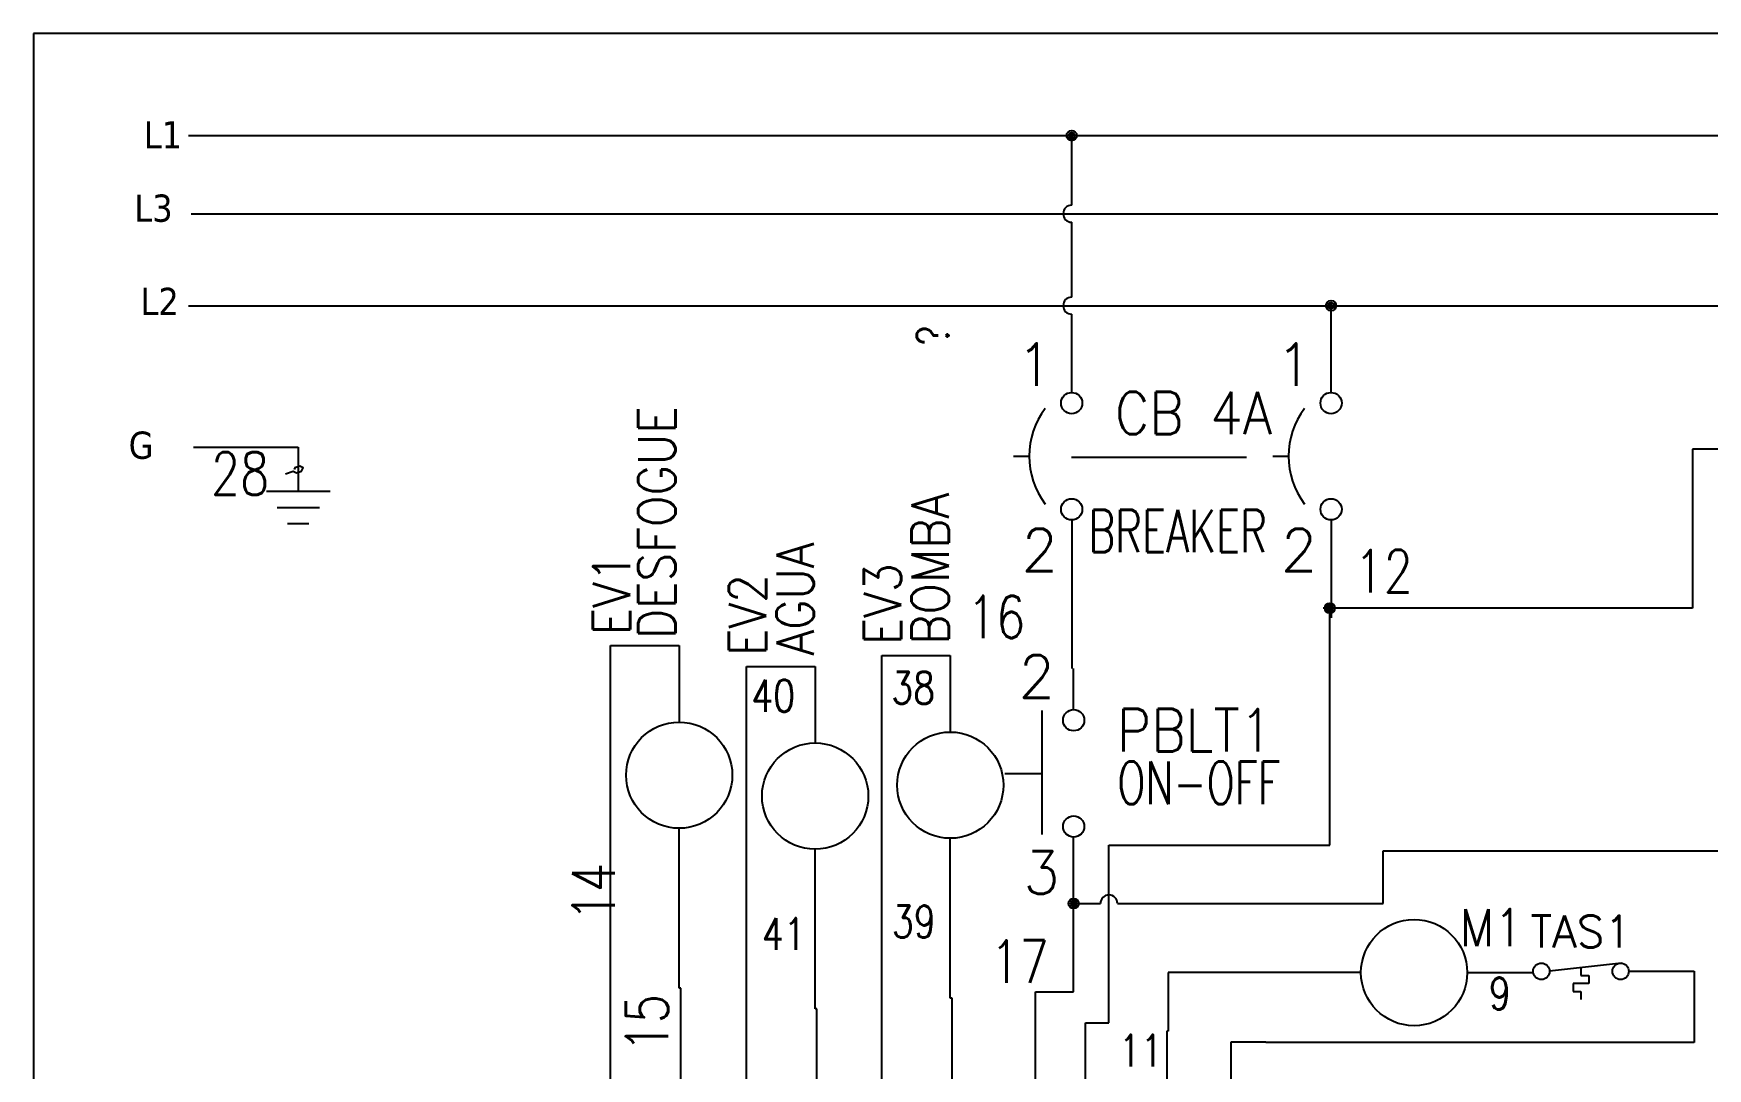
# Model space of a CAD drawing. Header units: millimetres. Extents: x 123.5 to 144.3, y 105.4 to 121.6.
# Drawn here: x 123.51 to 133.35, y 115.5 to 121.59 of the extents above; entities that cross this region are included whole.
import ezdxf
from ezdxf.enums import TextEntityAlignment as Align

# ---------------------------------------------------------------- set-up
doc = ezdxf.new("R2010")
doc.units = ezdxf.units.MM
doc.linetypes.add('HIDDEN2', pattern=[0.1875, 0.125, -0.0625])
for name, color, linetype in [('BLK_12AWG', 7, 'Continuous'), ('DESC', 250, 'Continuous'), ('LINK', 9, 'Continuous'), ('SYMS', 7, 'Continuous'), ('TAGS', 250, 'Continuous'), ('TERMS', 250, 'Continuous'), ('WIREFIXED', 7, 'Continuous'), ('WIRES', 7, 'Continuous'), ('XREF', 7, 'Continuous')]:
    doc.layers.add(name, color=color, linetype=linetype)
doc.layers.add('WIRENO', color=7, linetype='Continuous', true_color=0x000000)
doc.styles.get("Standard").update_dxf_attribs({"font": 'tahoma.ttf'})
doc.styles.add('WD', font='romans.shx')

# ---------------------------------------------------------------- blocks, each defined once
blk = doc.blocks.new('VGND2')
for p, q in [((0.09375, 0), (-0.09375, 0)), ((-0.0625, -0.046875), (0.0625, -0.046875)), ((-0.03125, -0.09375), (0.03125, -0.09375))]:
    blk.add_line(p, q)
at = {"style": 'WD', "flags": 1}
blk.add_attdef('X2TERM01', (0, 0), '', height=0.01, dxfattribs=at)
blk = doc.blocks.new('VCB1')
at = {"linetype": 'HIDDEN2'}
blk.add_line((-0.1712, 0), (-0.125, 0), dxfattribs=at)
for centre in [(0, 0.1562), (0, -0.1562)]:
    blk.add_circle(centre, 0.0312)
blk.add_arc((0.1094, 0), 0.2344, 143.1301, 216.8699)
at = {"style": 'WD'}
for tag, p, width in [('INST', (0.2188, 0.3883), 0.7), ('LOC', (0.2188, 0.2188), 0.7), ('TAG1', (0.1269, 0.0644), 0.9), ('XREF', (0.1287, -0.09), 0.7), ('DESC1', (0.1287, -0.242), 0.7), ('DESC2', (0.1287, -0.3893), 0.7)]:
    blk.add_attdef(tag, p, '', height=0.125, dxfattribs=dict(at, width=width))
at = {"linetype": 'Continuous', "style": 'WD'}
for tag, height, flags, p in [('TERM01', 0.125, 8, (-0.055, 0.2066)), ('MFG', 0.01, 9, (-0.1421, -0.0881)), ('CAT', 0.01, 9, (-0.1421, -0.0731))]:
    blk.add_attdef(tag, text='', height=height, dxfattribs=dict(at, flags=flags)).set_placement(p, align=Align.RIGHT)
at = {"color": 7, "style": 'WD', "flags": 1}
for tag, p in [('X2TERM01', (0, 0.1875)), ('X8TERM02', (0, -0.1875))]:
    blk.add_attdef(tag, p, '', height=0.0125, dxfattribs=at)
at = {"style": 'WD', "width": 0.7}
blk.add_attdef('RATING1', text='', height=0.125, dxfattribs=at).set_placement((-0.1875, 0.0625), align=Align.RIGHT)
at = {"color": 7, "style": 'WD'}
for tag, p in [('X4LINK', (-0.25, 0)), ('X1LINK', (0, 0))]:
    blk.add_attdef(tag, p, '', height=0.01, dxfattribs=at)
at = {"style": 'WD', "flags": 9}
for tag, p in [('FAMILY', (-0.1421, -0.0365)), ('CONTACT', (-0.1288, -0.1291))]:
    blk.add_attdef(tag, text='', height=0.01, dxfattribs=at).set_placement(p, align=Align.RIGHT)
at = {"linetype": 'Continuous', "style": 'WD', "flags": 9}
blk.add_attdef('ASSYCODE', text='', height=0.01, dxfattribs=at).set_placement((-0.1533, -0.1061), align=Align.CENTER)
at = {"linetype": 'Continuous', "style": 'WD', "flags": 8}
blk.add_attdef('TERM02', text='', height=0.125, dxfattribs=at).set_placement((-0.0407, -0.2134), align=Align.TOP_RIGHT)
blk = doc.blocks.new('WDDOT')
for radius in [0.03, 0.0187, 0.00929]:
    blk.add_circle((0, 0), radius)
blk = doc.blocks.new('WD_WNV')
at = {"style": 'WD', "flags": 1}
for tag, p in [('W01USER', (-0.0625, 0.0938)), ('W02USER', (-0.0625, 0.0859)), ('W03USER', (-0.0625, 0.0781)), ('W04USER', (-0.0625, 0.0703)), ('W05USER', (-0.0625, 0.0625)), ('W06USER', (-0.0625, 0.0547)), ('W07USER', (-0.0625, 0.0469)), ('W08USER', (-0.0625, 0.0391)), ('W09USER', (-0.0625, 0.0312)), ('W10USER', (-0.0625, 0.0234))]:
    blk.add_attdef(tag, text='', height=0.005, dxfattribs=at).set_placement(p, align=Align.CENTER)
at = {"linetype": 'Continuous', "style": 'WD', "width": 0.8}
blk.add_attdef('WIRENO', text='', height=0.125, dxfattribs=at).set_placement((-0.05, 0), align=Align.MIDDLE_RIGHT)
blk = doc.blocks.new('VPB11L')
for p, q in [((-0.0938, 0.1849), (-0.0938, -0.1801)), ((-0.2022, 0), (-0.0938, 0))]:
    blk.add_line(p, q)
for centre in [(0, 0.1562), (0, -0.1562)]:
    blk.add_circle(centre, 0.0312)
at = {"style": 'WD'}
for tag, p, width in [('INST', (0.1269, 0.3902), 0.7), ('LOC', (0.1269, 0.2206), 0.7), ('TAG1', (0.1269, 0.0644), 0.9), ('XREF', (0.1287, -0.09), 0.7), ('DESC1', (0.1287, -0.242), 0.7), ('DESC2', (0.1287, -0.3982), 0.7)]:
    blk.add_attdef(tag, p, '', height=0.125, dxfattribs=dict(at, width=width))
at = {"linetype": 'Continuous', "style": 'WD'}
for tag, height, flags, p in [('TERM01', 0.125, 8, (-0.055, 0.2223)), ('MFG', 0.01, 9, (-0.1421, -0.0881)), ('CAT', 0.01, 9, (-0.1421, -0.0731))]:
    blk.add_attdef(tag, text='', height=height, dxfattribs=dict(at, flags=flags)).set_placement(p, align=Align.RIGHT)
at = {"color": 7, "style": 'WD', "flags": 1}
for tag, p in [('X2TERM01', (0, 0.1875)), ('X8TERM02', (0, -0.1875))]:
    blk.add_attdef(tag, p, '', height=0.0125, dxfattribs=at)
at = {"color": 7, "style": 'WD'}
for tag, p in [('X4LINK', (-0.2656, 0)), ('X1LINK', (0, 0))]:
    blk.add_attdef(tag, p, '', height=0.01, dxfattribs=at)
at = {"style": 'WD'}
for tag, flags, p in [('CONTACT', 1, (-0.1421, -0.0531)), ('FAMILY', 9, (-0.1421, -0.0365))]:
    blk.add_attdef(tag, text='', height=0.01, dxfattribs=dict(at, flags=flags)).set_placement(p, align=Align.RIGHT)
at = {"linetype": 'Continuous', "style": 'WD', "flags": 9}
blk.add_attdef('ASSYCODE', text='', height=0.01, dxfattribs=at).set_placement((-0.1563, -0.1113), align=Align.CENTER)
at = {"linetype": 'Continuous', "style": 'WD', "flags": 8}
blk.add_attdef('TERM02', text='', height=0.125, dxfattribs=at).set_placement((-0.0407, -0.2291), align=Align.TOP_RIGHT)
blk = doc.blocks.new('WD_WNH')
at = {"linetype": 'Continuous', "style": 'WD', "width": 0.8}
blk.add_attdef('WIRENO', text='', height=0.125, dxfattribs=at).set_placement((0, 0.0625), align=Align.CENTER)
at = {"style": 'WD', "flags": 1}
for tag, p in [('W01USER', (0, 0.0781)), ('W02USER', (0, 0.0703)), ('W03USER', (0, 0.0625)), ('W04USER', (0, 0.0547)), ('W05USER', (0, 0.0469)), ('W06USER', (0, 0.0391)), ('W07USER', (0, 0.0312)), ('W08USER', (0, 0.0234)), ('W09USER', (0, 0.0156)), ('W10USER', (0, 0.0078))]:
    blk.add_attdef(tag, text='', height=0.005, dxfattribs=at).set_placement(p, align=Align.CENTER)
blk = doc.blocks.new('HCR1')
blk.add_circle((0, 0), 0.1562)
at = {"style": 'WD'}
for tag, height, width, p in [('INST', 0.0625, 0.7, (0.0055, 0.4286)), ('LOC', 0.0625, 0.7, (0.0055, 0.3438)), ('TAG1', 0.1094, 0.9, (0, 0.2024))]:
    blk.add_attdef(tag, text='', height=height, dxfattribs=dict(at, width=width)).set_placement(p, align=Align.CENTER)
at = {"style": 'WD', "flags": 9}
blk.add_attdef('FAMILY', text='', height=0.01, dxfattribs=at).set_placement((-0.0053, 0.1698), align=Align.CENTER)
at = {"linetype": 'Continuous', "style": 'WD', "flags": 1}
for tag, p in [('CAT', (0, 0.1593)), ('MFG', (0, 0.1404))]:
    blk.add_attdef(tag, text='', height=0.01, dxfattribs=at).set_placement(p, align=Align.MIDDLE)
at = {"style": 'WD'}
for tag, p, height, width in [('DESC1', (1.126, 0.0601), 0.1094, 0.9), ('DESC2', (1.126, -0.0828), 0.1094, 0.9), ('DESC3', (1.126, -0.2256), 0.1094, 0.9), ('XREFNO', (1.3251, -0.3928), 0.0938, 0.8), ('XREFNC', (1.3151, -0.5165), 0.0938, 0.8)]:
    blk.add_attdef(tag, p, '', height=height, dxfattribs=dict(at, width=width))
at = {"linetype": 'Continuous', "style": 'WD', "flags": 9}
blk.add_attdef('ASSYCODE', text='', height=0.01, dxfattribs=at).set_placement((0, 0.125), align=Align.CENTER)
at = {"style": 'WD', "flags": 1}
for tag, p in [('X4TERM01', (-0.1562, 0)), ('X1TERM02', (0.1562, 0))]:
    blk.add_attdef(tag, p, '', height=0.0109, dxfattribs=at)
at = {"linetype": 'Continuous', "style": 'WD'}
blk.add_attdef('TERM01', text='', height=0.0625, dxfattribs=at).set_placement((-0.2, -0.0349), align=Align.TOP_RIGHT)
blk.add_attdef('TERM02', text='', height=0.0625, dxfattribs=at).set_placement((0.2, -0.0349), align=Align.TOP_LEFT)
at = {"style": 'WD', "width": 0.8, "flags": 8}
for tag, p in [('NO', (1.1233, -0.3928)), ('NC', (1.1207, -0.5165))]:
    blk.add_attdef(tag, p, '', height=0.0938, dxfattribs=at)
blk = doc.blocks.new('HMS1')
blk.add_circle((0, 0), 0.1562)
at = {"style": 'WD'}
for tag, height, width, p in [('INST', 0.0625, 0.7, (0.0055, 0.4286)), ('LOC', 0.0625, 0.7, (0.0055, 0.3438)), ('TAG1', 0.1094, 0.9, (0, 0.2024))]:
    blk.add_attdef(tag, text='', height=height, dxfattribs=dict(at, width=width)).set_placement(p, align=Align.CENTER)
at = {"style": 'WD', "flags": 9}
blk.add_attdef('FAMILY', text='', height=0.01, dxfattribs=at).set_placement((-0.0053, 0.1698), align=Align.CENTER)
at = {"linetype": 'Continuous', "style": 'WD', "flags": 1}
for tag, p in [('CAT', (0, 0.1593)), ('MFG', (0, 0.1404))]:
    blk.add_attdef(tag, text='', height=0.01, dxfattribs=at).set_placement(p, align=Align.MIDDLE)
at = {"style": 'WD'}
for tag, p, height, width in [('DESC1', (1.126, 0.0601), 0.1094, 0.9), ('DESC2', (1.126, -0.0828), 0.1094, 0.9), ('DESC3', (1.126, -0.2256), 0.1094, 0.9), ('XREFNO', (1.3251, -0.3928), 0.0938, 0.8), ('XREFNC', (1.3151, -0.5165), 0.0938, 0.8)]:
    blk.add_attdef(tag, p, '', height=height, dxfattribs=dict(at, width=width))
at = {"linetype": 'Continuous', "style": 'WD', "flags": 9}
blk.add_attdef('ASSYCODE', text='', height=0.01, dxfattribs=at).set_placement((0.0004, 0.1129), align=Align.CENTER)
at = {"style": 'WD', "flags": 1}
for tag, p in [('X4TERM01', (-0.1562, 0)), ('X1TERM02', (0.1562, 0))]:
    blk.add_attdef(tag, p, '', height=0.0109, dxfattribs=at)
at = {"linetype": 'Continuous', "style": 'WD'}
blk.add_attdef('TERM01', text='', height=0.0625, dxfattribs=at).set_placement((-0.2, -0.0349), align=Align.TOP_RIGHT)
blk.add_attdef('TERM02', text='', height=0.0625, dxfattribs=at).set_placement((0.2, -0.0349), align=Align.TOP_LEFT)
at = {"style": 'WD', "width": 0.8, "flags": 8}
for tag, p in [('NO', (1.1233, -0.3928)), ('NC', (1.1207, -0.5165))]:
    blk.add_attdef(tag, p, '', height=0.0938, dxfattribs=at)
blk = doc.blocks.new('HTS12')
at = {"linetype": 'Continuous'}
blk.add_line((-0.1231, 0.002), (0.1594, 0.0326), dxfattribs=at)
for p, q in [((0, 0.0153), (0, -0.0168)), ((0.0312, -0.0481), (-0.0312, -0.0481)), ((-0.0312, -0.0481), (-0.0312, -0.0793)), ((0, -0.0168), (0.0312, -0.0168)), ((0.0312, -0.0168), (0.0312, -0.0481)), ((-0.0312, -0.0793), (0, -0.0793)), ((0, -0.0793), (0, -0.1106))]:
    blk.add_line(p, q)
for centre in [(-0.1553, 0), (0.1553, 0)]:
    blk.add_circle(centre, 0.0322)
at = {"style": 'WD', "width": 0.7}
for tag, p in [('INST', (0, 0.7321)), ('LOC', (0, 0.5625)), ('DESC1', (0, 0.4062)), ('DESC2', (0, 0.25)), ('XREF', (0, -0.3144))]:
    blk.add_attdef(tag, text='', height=0.125, dxfattribs=at).set_placement(p, align=Align.CENTER)
at = {"style": 'WD'}
blk.add_attdef('TAG1', text='', height=0.125, dxfattribs=at).set_placement((0, 0.0938), align=Align.CENTER)
for tag, p in [('X2LINK', (0, 0.0781)), ('X8LINK', (0, -0.1406))]:
    blk.add_attdef(tag, p, '', height=0.01, dxfattribs=at)
for tag, p, height, flags in [('X4TERM01', (-0.1875, 0), 0.0125, 1), ('CONTACT', (0.0376, 0.0204), 0.01, 1), ('FAMILY', (0.0376, 0.0371), 0.01, 9), ('X1TERM02', (0.1875, 0), 0.0125, 1)]:
    blk.add_attdef(tag, p, '', height=height, dxfattribs=dict(at, flags=flags))
at = {"linetype": 'Continuous', "style": 'WD', "flags": 9}
for tag, p in [('CAT', (0.0626, -0.0071)), ('ASSYCODE', (0.0625, -0.0469)), ('MFG', (0.0626, -0.0266))]:
    blk.add_attdef(tag, text='', height=0.01, dxfattribs=at).set_placement(p, align=Align.CENTER)
at = {"linetype": 'Continuous', "style": 'WD', "flags": 8}
blk.add_attdef('TERM01', text='', height=0.125, dxfattribs=at).set_placement((-0.25, -0.0158), align=Align.TOP_RIGHT)
blk.add_attdef('TERM02', text='', height=0.125, dxfattribs=at).set_placement((0.25, -0.0158), align=Align.TOP_LEFT)
at = {"style": 'WD', "width": 0.7}
for tag, p in [('RATING1', (0.2754, -0.2988)), ('WDTAGALT', (0.2806, -0.4658))]:
    blk.add_attdef(tag, p, '', height=0.125, dxfattribs=at)

msp = doc.modelspace()

# ---------------------------------------------------------------- linework, layer by layer
at = {"color": 7, "linetype": 'Continuous'}
for p, q in [((144.2555, 121.5905), (123.5055, 121.5905)), ((123.5055, 121.5905), (123.5055, 105.4055))]:
    msp.add_line(p, q, dxfattribs=at)
at = {"layer": 'BLK_12AWG'}
for p, q in [((124.4182, 120.99), (142.7932, 120.99)), ((129.6119, 120.5809), (129.6119, 120.99)), ((124.433, 120.5309), (142.808, 120.5309)), ((129.6119, 120.04), (129.6119, 120.4809)), ((124.4182, 119.99), (142.7932, 119.99)), ((129.6119, 119.4798), (129.6119, 119.94)), ((131.1377, 119.4798), (131.1377, 119.99))]:
    msp.add_line(p, q, dxfattribs=at)
for centre in [(129.6119, 120.5309), (129.6119, 119.99)]:
    msp.add_arc(centre, 0.05, 90, 270, dxfattribs=at)
at = {"layer": 'LINK'}
msp.add_lwpolyline([(129.61, 119.1), (130.64, 119.1)], dxfattribs=at)
at = {"layer": 'WIREFIXED'}
msp.add_lwpolyline([(124.988, 119.0021), (125.0333, 119.0172), (125.0531, 119.0074), (125.0827, 119.0173), (125.0926, 119.037), (125.0729, 119.0469), (125.0432, 119.037), (125.0383, 119.0271)], dxfattribs=at)
at = {"layer": 'WIRES'}
for p, q in [((124.4475, 119.1577), (125.063, 119.1577)), ((125.063, 119.1577), (125.063, 118.8966)), ((134.7018, 119.1457), (133.2629, 119.1457)), ((133.2629, 119.1457), (133.2629, 118.2111)), ((129.6119, 118.7298), (129.6119, 117.8557)), ((131.1377, 118.7298), (131.1377, 118.1552)), ((131.1305, 118.2111), (131.0911, 118.2111)), ((131.1305, 116.8179), (131.1305, 118.2111)), ((133.2629, 118.2111), (131.1305, 118.2111)), ((126.9003, 115.0348), (126.9003, 117.9915)), ((126.9003, 117.9915), (127.3035, 117.9915)), ((127.3035, 117.9915), (127.3035, 117.5415)), ((127.7, 114.9121), (127.7, 117.8688)), ((127.7, 117.8688), (128.1032, 117.8688)), ((128.1032, 117.8688), (128.1032, 117.4188)), ((128.4948, 114.9763), (128.4948, 117.933)), ((128.4948, 117.933), (128.898, 117.933)), ((128.898, 117.933), (128.898, 117.483)), ((129.6233, 117.6147), (129.6233, 117.8557)), ((127.3035, 115.9772), (127.3035, 116.9165)), ((128.1032, 115.8544), (128.1032, 116.7938)), ((128.898, 115.9186), (128.898, 116.858)), ((129.6233, 115.9548), (129.6233, 116.8647)), ((129.8313, 115.7726), (129.8313, 116.8179)), ((129.8313, 116.8179), (131.1305, 116.8179)), ((131.4433, 116.4746), (131.4433, 116.785)), ((131.4433, 116.785), (134.6978, 116.785)), ((129.6233, 116.4746), (129.7813, 116.4746)), ((129.8813, 116.4746), (131.4433, 116.4746)), ((131.3134, 116.0682), (130.1797, 116.0682)), ((130.1797, 116.0682), (130.1797, 115.7243)), ((131.9384, 116.0682), (132.3262, 116.0682)), ((132.8887, 116.0759), (133.2741, 116.0759)), ((133.2741, 116.0759), (133.2741, 115.7027)), ((127.3139, 115.9772), (127.3035, 115.9772)), ((127.3139, 115.0378), (127.3139, 115.9772)), ((128.9084, 115.9186), (128.898, 115.9186)), ((128.9084, 114.9792), (128.9084, 115.9186)), ((129.3983, 115.045), (129.3983, 115.9548)), ((129.3983, 115.9548), (129.6233, 115.9548)), ((128.1136, 115.8544), (128.1032, 115.8544)), ((128.1136, 114.9151), (128.1136, 115.8544)), ((129.6936, 115.0843), (129.6936, 115.7726)), ((129.6936, 115.7726), (129.8313, 115.7726)), ((130.1797, 115.7243), (130.1717, 115.7243)), ((130.1717, 115.7243), (130.1717, 115.0159)), ((133.2741, 115.7027), (133.2741, 115.6571)), ((130.7544, 115.6587), (130.5481, 115.6587)), ((130.5481, 115.6587), (130.5481, 115.0523)), ((133.2741, 115.6571), (130.7544, 115.6571))]:
    msp.add_line(p, q, dxfattribs=at)
msp.add_arc((129.8313, 116.4746), 0.05, 0, 180, dxfattribs=at)

# ---------------------------------------------------------------- block references
at = {"layer": 'SYMS'}
for p in [(129.6119, 120.99), (131.1377, 119.99), (131.1305, 118.2111), (129.6233, 116.4746)]:
    msp.add_blockref('WDDOT', p, dxfattribs=at)
ref = msp.add_blockref('HCR1', (128.1032, 117.1063), dxfattribs=dict(at, xscale=2, yscale=2, zscale=2, rotation=90))
ref.add_attrib('XREFNO', '?', (128.8889, 119.7565), dxfattribs={"layer": 'XREF', "height": 0.1875, "rotation": 90, "style": 'WD', "width": 0.8})
ref.add_attrib('DESC2', 'AGUA', (128.0944, 117.932), dxfattribs={"layer": 'DESC', "height": 0.21875, "rotation": 90, "style": 'WD', "width": 0.9})
ref.add_attrib('TAG1', 'EV2', dxfattribs={"layer": 'TAGS', "height": 0.21875, "rotation": 90, "style": 'WD', "width": 0.9}).set_placement((127.8141, 118.1705), align=Align.CENTER)
ref = msp.add_blockref('VCB1', (129.6119, 119.1048), dxfattribs=dict(at, xscale=2, yscale=2, zscale=2))
ref.add_attrib('DESC1', 'BREAKER', (129.7104, 118.5401), dxfattribs={"layer": 'DESC', "height": 0.25, "style": 'WD', "width": 0.7})
ref.add_attrib('TAG1', 'CB 4A', (129.8658, 119.2336), dxfattribs={"layer": 'TAGS', "height": 0.25, "style": 'WD', "width": 0.9})
ref.add_attrib('TERM02', '2', dxfattribs={"layer": 'TERMS', "linetype": 'Continuous', "height": 0.25, "style": 'WD', "flags": 8}).set_placement((129.5305, 118.6779), align=Align.TOP_RIGHT)
ref.add_attrib('TERM01', '1', dxfattribs={"layer": 'TERMS', "linetype": 'Continuous', "height": 0.25, "style": 'WD', "flags": 8}).set_placement((129.502, 119.5181), align=Align.RIGHT)
ref = msp.add_blockref('VCB1', (131.1377, 119.1048), dxfattribs=dict(at, xscale=2, yscale=2, zscale=2))
ref.add_attrib('TERM02', '2', dxfattribs={"layer": 'TERMS', "linetype": 'Continuous', "height": 0.25, "style": 'WD', "flags": 8}).set_placement((131.0563, 118.6779), align=Align.TOP_RIGHT)
ref.add_attrib('TERM01', '1', dxfattribs={"layer": 'TERMS', "linetype": 'Continuous', "height": 0.25, "style": 'WD', "flags": 8}).set_placement((131.0278, 119.5181), align=Align.RIGHT)
ref = msp.add_blockref('HCR1', (127.3035, 117.229), dxfattribs=dict(at, xscale=2, yscale=2, zscale=2, rotation=90))
ref.add_attrib('DESC2', 'DESFOGUE', (127.2811, 118.0305), dxfattribs={"layer": 'DESC', "height": 0.21875, "rotation": 90, "style": 'WD', "width": 0.9})
ref.add_attrib('TAG1', 'EV1', dxfattribs={"layer": 'TAGS', "height": 0.21875, "rotation": 90, "style": 'WD', "width": 0.9}).set_placement((127.0144, 118.2933), align=Align.CENTER)
at = {"layer": 'SYMS', "xscale": 2, "yscale": 2, "zscale": 2}
msp.add_blockref('VGND2', (125.063, 118.8966), dxfattribs=at)
at = {"layer": 'SYMS'}
ref = msp.add_blockref('HCR1', (128.898, 117.1705), dxfattribs=dict(at, xscale=2, yscale=2, zscale=2, rotation=90))
ref.add_attrib('DESC2', 'BOMBA', (128.8892, 117.9962), dxfattribs={"layer": 'DESC', "height": 0.21875, "rotation": 90, "style": 'WD', "width": 0.9})
ref.add_attrib('TAG1', 'EV3', dxfattribs={"layer": 'TAGS', "height": 0.21875, "rotation": 90, "style": 'WD', "width": 0.9}).set_placement((128.6089, 118.2347), align=Align.CENTER)
ref = msp.add_blockref('VPB11L', (129.6233, 117.2397), dxfattribs=dict(at, xscale=2, yscale=2, zscale=2))
ref.add_attrib('TERM02', '3', dxfattribs={"layer": 'TERMS', "linetype": 'Continuous', "height": 0.25, "style": 'WD', "flags": 8}).set_placement((129.5419, 116.7815), align=Align.TOP_RIGHT)
ref.add_attrib('TERM01', '2', dxfattribs={"layer": 'TERMS', "linetype": 'Continuous', "height": 0.25, "style": 'WD', "flags": 8}).set_placement((129.5134, 117.6842), align=Align.RIGHT)
ref.add_attrib('DESC1', 'ON-OFF', (129.8808, 117.0596), dxfattribs={"layer": 'DESC', "height": 0.25, "style": 'WD', "width": 0.7})
ref.add_attrib('TAG1', 'PBLT1', (129.8772, 117.3684), dxfattribs={"layer": 'TAGS', "height": 0.25, "style": 'WD', "width": 0.9})
ref = msp.add_blockref('HMS1', (131.6259, 116.0682), dxfattribs=dict(at, xscale=2, yscale=2, zscale=2))
ref.add_attrib('TAG1', 'M1', dxfattribs={"layer": 'TAGS', "height": 0.21875, "style": 'WD', "width": 0.9}).set_placement((132.0797, 116.223), align=Align.CENTER)
ref = msp.add_blockref('HTS12', (132.6075, 116.0759), dxfattribs=dict(at, xscale=1.5, yscale=1.5, zscale=1.5))
ref.add_attrib('TAG1', 'TAS1', dxfattribs={"layer": 'TAGS', "height": 0.1875, "style": 'WD'}).set_placement((132.6075, 116.2165), align=Align.CENTER)
at = {"layer": 'WIREFIXED'}
ref = msp.add_blockref('WD_WNV', (125.063, 119.0271), dxfattribs=dict(at, xscale=2, yscale=2, zscale=2))
ref.add_attrib('WIRENOF', '28', dxfattribs={"linetype": 'Continuous', "height": 0.25, "style": 'WD', "width": 0.8}).set_placement((124.8918, 119.0034), align=Align.MIDDLE_RIGHT)
ref = msp.add_blockref('WD_WNH', (131.4232, 118.0325), dxfattribs=dict(at, xscale=2, yscale=2, zscale=2))
ref.add_attrib('WIRENOF', '12', dxfattribs={"linetype": 'Continuous', "height": 0.25, "style": 'WD', "width": 0.8}).set_placement((131.4469, 118.2287), align=Align.BOTTOM_CENTER)
ref = msp.add_blockref('WD_WNV', (129.5104, 118.1829), dxfattribs=dict(at, xscale=2, yscale=2, zscale=2))
ref.add_attrib('WIRENOF', '16', dxfattribs={"linetype": 'Continuous', "height": 0.25, "style": 'WD', "width": 0.8}).set_placement((129.3392, 118.1591), align=Align.MIDDLE_RIGHT)
ref = msp.add_blockref('WD_WNH', (127.8011, 117.3803), dxfattribs=dict(at, xscale=1.5, yscale=1.5, zscale=1.5))
ref.add_attrib('WIRENOF', '40', dxfattribs={"linetype": 'Continuous', "height": 0.1875, "style": 'WD', "width": 0.8}).set_placement((127.8563, 117.5462), align=Align.BOTTOM_CENTER)
ref = msp.add_blockref('WD_WNH', (128.6243, 117.4266), dxfattribs=dict(at, xscale=1.5, yscale=1.5, zscale=1.5))
ref.add_attrib('WIRENOF', '38', dxfattribs={"linetype": 'Continuous', "height": 0.1875, "style": 'WD', "width": 0.8}).set_placement((128.6796, 117.5925), align=Align.BOTTOM_CENTER)
ref = msp.add_blockref('WD_WNV', (126.3617, 116.6323), dxfattribs=dict(at, xscale=2, yscale=2, zscale=2, rotation=90))
ref.add_attrib('WIRENOF', '14', dxfattribs={"linetype": 'Continuous', "height": 0.25, "rotation": 90, "style": 'WD', "width": 0.8}).set_placement((126.799, 116.7131), align=Align.MIDDLE_RIGHT)
ref = msp.add_blockref('WD_WNV', (128.2129, 116.3505), dxfattribs=dict(at, xscale=1.5, yscale=1.5, zscale=1.5))
ref.add_attrib('WIRENOF', '41', dxfattribs={"linetype": 'Continuous', "height": 0.1875, "style": 'WD', "width": 0.8}).set_placement((128.047, 116.2952), align=Align.MIDDLE_RIGHT)
ref = msp.add_blockref('WD_WNV', (128.9779, 116.4235), dxfattribs=dict(at, xscale=1.5, yscale=1.5, zscale=1.5))
ref.add_attrib('WIRENOF', '39', dxfattribs={"linetype": 'Continuous', "height": 0.1875, "style": 'WD', "width": 0.8}).set_placement((128.812, 116.3682), align=Align.MIDDLE_RIGHT)
ref = msp.add_blockref('WD_WNV', (129.562, 116.5253), dxfattribs=dict(at, xscale=2, yscale=2, zscale=2))
ref.add_attrib('WIRENOF', '17', dxfattribs={"linetype": 'Continuous', "height": 0.25, "style": 'WD', "width": 0.8}).set_placement((129.477, 116.1336), align=Align.MIDDLE_RIGHT)
ref = msp.add_blockref('WD_WNH', (127.4791, 116.4469), dxfattribs=dict(at, xscale=2, yscale=2, zscale=2, rotation=90))
ref.add_attrib('WIRENOF', '15', dxfattribs={"linetype": 'Continuous', "height": 0.25, "rotation": 90, "style": 'WD', "width": 0.8}).set_placement((127.3137, 115.7712), align=Align.BOTTOM_CENTER)
at = {"layer": 'WIRENO'}
ref = msp.add_blockref('WD_WNV', (132.3604, 116.0002), dxfattribs=dict(at, xscale=1.5, yscale=1.5, zscale=1.5))
ref.add_attrib('WIRENO', '9', dxfattribs={"linetype": 'Continuous', "height": 0.1875, "style": 'WD', "width": 0.8}).set_placement((132.1945, 115.9449), align=Align.MIDDLE_RIGHT)
ref = msp.add_blockref('WD_WNH', (129.8, 115.2008), dxfattribs=dict(at, xscale=1.5, yscale=1.5, zscale=1.5))
ref.add_attrib('WIRENO', '11', dxfattribs={"linetype": 'Continuous', "height": 0.1875, "style": 'WD', "width": 0.8}).set_placement((130.0177, 115.4604), align=Align.BOTTOM_CENTER)

# ---------------------------------------------------------------- texts
at = {"char_height": 0.16, "attachment_point": 1}
for s, insert in [('L1', (124.1544, 121.0747)), ('L3', (124.0988, 120.6434)), ('L2', (124.1348, 120.0952)), ('G', (124.0652, 119.2496))]:
    msp.add_mtext_dynamic_manual_height_columns(s, width=0.371937, gutter_width=0.05, heights=[0], dxfattribs=dict(at, insert=insert))

doc.saveas('drawing.dxf')
